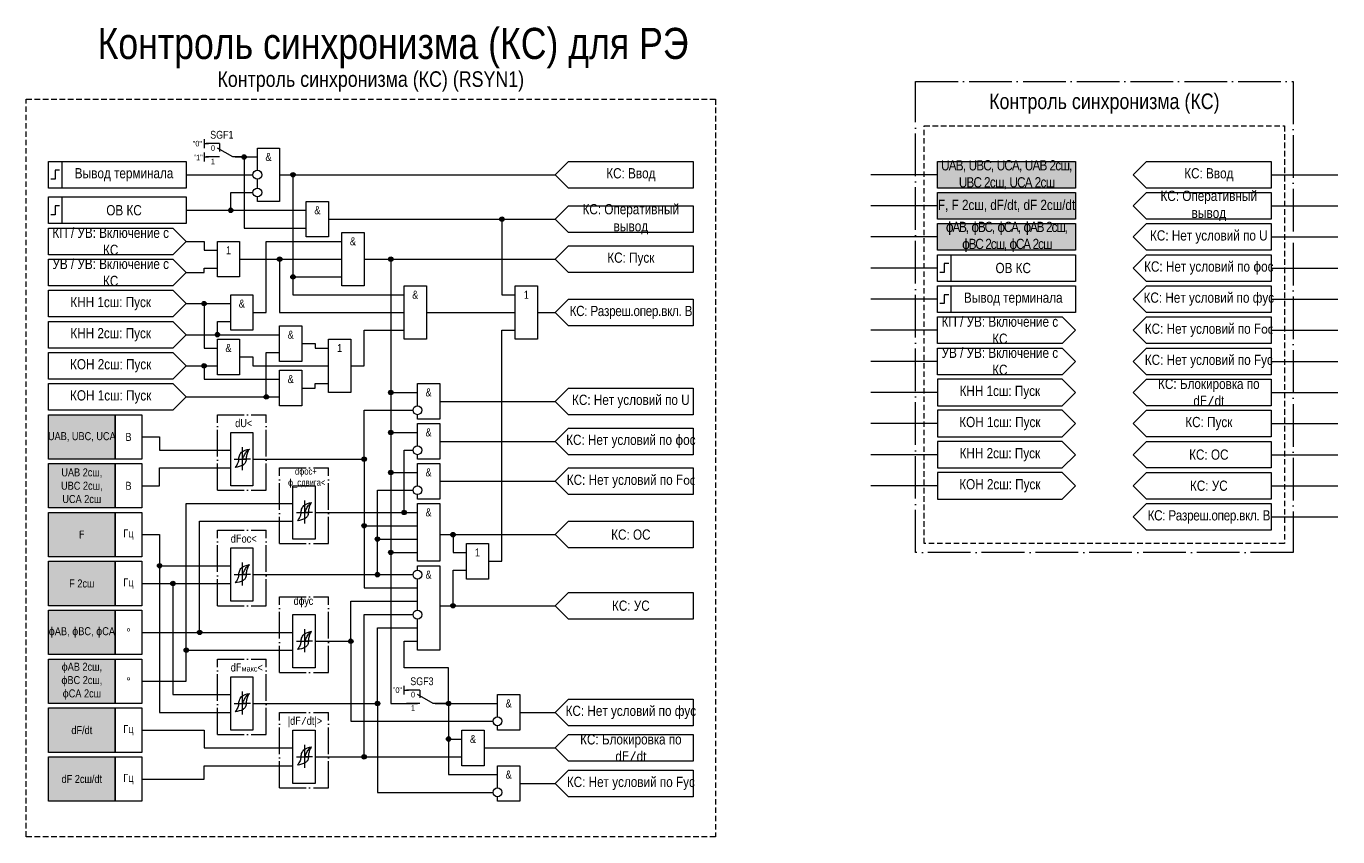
# Model space of a CAD drawing. Header units: millimetres. Extents: x -13 to 520, y 0 to 257.
# Drawn here: x 225 to 520, y 75 to 257.4 of the extents above; entities that cross this region are included whole.
import ezdxf
from ezdxf.enums import TextEntityAlignment as Align

# ---------------------------------------------------------------- set-up
doc = ezdxf.new("R2010")
doc.units = ezdxf.units.MM
doc.linetypes.add('ACAD_ISO04W100', pattern=[30, 24, -3, 0, -3])
doc.linetypes.add('штриховая2', pattern=[0.375, 0.25, -0.125])
doc.layers.add('TEXT', color=7, linetype='Continuous', lineweight=25)
doc.layers.add('Основная', color=7, linetype='Continuous')
doc.styles.add('1.8_Gost_RD', font='ARIALN.TTF', dxfattribs={"height": 1.8})
doc.styles.add('2.5_Gost_RD', font='ARIALN.TTF', dxfattribs={"height": 2.5})
doc.styles.add('3.5_Gost_RD', font='ARIALN.TTF', dxfattribs={"height": 3.5})
doc.styles.add('Вывод', font='ARIALN.TTF', dxfattribs={"height": 2.5})
doc.styles.add('Компонент', font='ARIALN.TTF', dxfattribs={"height": 3.5})

# ---------------------------------------------------------------- blocks, each defined once
blk = doc.blocks.new('*U1052')
at = {"layer": 'Основная', "linetype": 'ACAD_ISO04W100', "ltscale": 0.25}
for p, q in [((0, 0), (11, 0)), ((0, -17), (0, 0)), ((11, -17), (11, 0)), ((0, -17), (11, -17))]:
    blk.add_line(p, q, dxfattribs=at)
at = {"layer": 'Основная', "style": 'Компонент'}
blk.add_attdef('ОУ', text='', height=3.5, dxfattribs=at).set_placement((11, 0), align=Align.MIDDLE_CENTER)
blk = doc.blocks.new('*U1053')
at = {"layer": 'Основная', "linetype": 'ACAD_ISO04W100', "ltscale": 0.25}
for p, q in [((0, 0), (11, 0)), ((0, -17), (0, 0)), ((11, -17), (11, 0)), ((0, -17), (11, -17))]:
    blk.add_line(p, q, dxfattribs=at)
at = {"layer": 'Основная', "style": 'Компонент'}
blk.add_attdef('ОУ', text='', height=3.5, dxfattribs=at).set_placement((11, 0), align=Align.MIDDLE_CENTER)
blk = doc.blocks.new('Точка')
at = {"ltscale": 100}
h = blk.add_hatch(color=256, dxfattribs=at)
h.dxf.hatch_style = 1
edge = h.paths.add_edge_path()
edge.add_arc((0, 0), 0.5, 0, 360)
blk.add_circle((0, 0), 0.5, dxfattribs=at)
blk = doc.blocks.new('*U958')
at = {"layer": 'Основная', "ltscale": 0.35}
blk.add_line((6, 6), (6, 2.5), dxfattribs=at)
at = {"layer": 'Основная', "color": 0}
blk.add_line((0, 0), (7, 4), dxfattribs=at)
blk = doc.blocks.new('*U1051')
at = {"layer": 'Основная', "color": 0}
for p, q in [((-3, 6), (-9, 6)), ((-3, 0), (-9, 0)), ((9, 0), (3, 0))]:
    blk.add_line(p, q, dxfattribs=at)
at = {"layer": 'Основная', "ltscale": 0.25, "xscale": -1}
blk.add_blockref('*U958', (3, 0), dxfattribs=at)
at = {"layer": 'Основная'}
for tag, height, style, p in [('ОУ', 3.5, 'Компонент', (-2, 10)), ('В1', 2.5, 'Вывод', (-13, 6)), ('В2', 2.5, 'Вывод', (-6, 4)), ('В3', 2.5, 'Вывод', (-6, -2))]:
    blk.add_attdef(tag, text='', height=height, dxfattribs=dict(at, style=style)).set_placement(p, align=Align.MIDDLE_CENTER)

msp = doc.modelspace()

# ---------------------------------------------------------------- hatches: boundary and pattern name
at = {"ltscale": 100, "true_color": 0xf7941d}
h = msp.add_hatch(color=30, dxfattribs=at)
h.dxf.hatch_style = 1
h.paths.add_polyline_path([(430, 227), (461, 227), (461, 221), (430, 221)])
h = msp.add_hatch(color=30, dxfattribs=at)
h.dxf.hatch_style = 1
h.paths.add_polyline_path([(430, 220), (461, 220), (461, 214), (430, 214)])
h = msp.add_hatch(color=30, dxfattribs=at)
h.dxf.hatch_style = 1
h.paths.add_polyline_path([(430, 213), (461, 213), (461, 207), (430, 207)])
h = msp.add_hatch(color=30, dxfattribs=at)
h.dxf.hatch_style = 1
h.paths.add_polyline_path([(230, 170), (245, 170), (245, 160), (230, 160)])
h = msp.add_hatch(color=30, dxfattribs=at)
h.dxf.hatch_style = 1
h.paths.add_polyline_path([(230, 159), (245, 159), (245, 149), (230, 149)])
h = msp.add_hatch(color=30, dxfattribs=at)
h.dxf.hatch_style = 1
h.paths.add_polyline_path([(230, 148), (245, 148), (245, 138), (230, 138)])
h = msp.add_hatch(color=30, dxfattribs=at)
h.dxf.hatch_style = 1
h.paths.add_polyline_path([(230, 137), (245, 137), (245, 127), (230, 127)])
h = msp.add_hatch(color=30, dxfattribs=at)
h.dxf.hatch_style = 1
h.paths.add_polyline_path([(230, 126), (245, 126), (245, 116), (230, 116)])
h = msp.add_hatch(color=30, dxfattribs=at)
h.dxf.hatch_style = 1
h.paths.add_polyline_path([(230, 115), (245, 115), (245, 105), (230, 105)])
h = msp.add_hatch(color=30, dxfattribs=at)
h.dxf.hatch_style = 1
h.paths.add_polyline_path([(230, 104), (245, 104), (245, 94), (230, 94)])
h = msp.add_hatch(color=30, dxfattribs=at)
h.dxf.hatch_style = 1
h.paths.add_polyline_path([(230, 93), (245, 93), (245, 83), (230, 83)])

# ---------------------------------------------------------------- linework, layer by layer
at = {"ltscale": 100}
for p, q in [((265, 232), (265, 230)), ((265, 231), (266, 231)), ((265, 229), (265, 227)), ((265, 228), (266, 228)), ((477, 227), (505, 227)), ((430, 224), (415, 224)), ((505, 224), (520, 224)), ((430, 217), (415, 217)), ((505, 217), (520, 217)), ((430, 210), (415, 210)), ((505, 210), (520, 210)), ((430, 203), (415, 203)), ((505, 203), (520, 203)), ((430, 196), (415, 196)), ((505, 196), (520, 196)), ((430, 189), (415, 189)), ((505, 189), (520, 189)), ((430, 182), (415, 182)), ((505, 182), (520, 182)), ((430, 175), (415, 175)), ((505, 175), (520, 175)), ((430, 168), (415, 168)), ((505, 168), (520, 168)), ((271.79, 160), (273.6, 160)), ((272.81, 160), (274.49, 160)), ((275.42, 160), (273.6, 160)), ((430, 161), (415, 161)), ((505, 161), (520, 161)), ((430, 154), (415, 154)), ((505, 154), (520, 154)), ((285.79, 148), (287.6, 148)), ((286.81, 148), (288.49, 148)), ((289.42, 148), (287.6, 148)), ((505, 147), (520, 147)), ((505, 144), (477, 144)), ((271.79, 134), (273.6, 134)), ((272.81, 134), (274.49, 134)), ((275.42, 134), (273.6, 134)), ((285.79, 119), (287.6, 119)), ((286.81, 119), (288.49, 119)), ((289.42, 119), (287.6, 119)), ((310, 107), (310, 109)), ((310, 108), (311, 108))]:
    msp.add_line(p, q, dxfattribs=at)
for p, q in [((273.6, 162.72), (273.6, 157.52)), ((287.6, 150.72), (287.6, 145.52)), ((273.6, 136.72), (273.6, 131.52)), ((287.6, 121.72), (287.6, 116.52)), ((273.6, 107.72), (273.6, 102.52)), ((287.6, 95.72), (287.6, 90.52))]:
    msp.add_line(p, q)
at = {"color": 7, "ltscale": 100}
for p, q in [((271.79, 105), (273.6, 105)), ((272.81, 105), (274.49, 105)), ((275.42, 105), (273.6, 105)), ((285.79, 93), (287.6, 93)), ((286.81, 93), (288.49, 93)), ((289.42, 93), (287.6, 93))]:
    msp.add_line(p, q, dxfattribs=at)
at = {"color": 251, "linetype": 'ACAD_ISO04W100', "lineweight": 30, "ltscale": 0.4, "true_color": 0x58595b}
msp.add_lwpolyline([(425, 245), (510, 245), (510, 139), (425, 139)], close=True, dxfattribs=at)
at = {"linetype": 'штриховая2', "ltscale": 5}
for points in [[(225, 241), (380, 241), (380, 75), (225, 75)], [(427, 235), (508, 235), (508, 141), (427, 141)]]:
    msp.add_lwpolyline(points, close=True, dxfattribs=at)
at = {"ltscale": 100}
for points in [[(272, 228), (277, 228)], [(272, 228), (274, 228), (274, 212), (288, 212)], [(277, 225), (277, 230), (282, 230), (282, 218), (277, 218), (277, 219)], [(344, 224), (347, 227), (375, 227), (375, 221), (347, 221), (344, 224)], [(474, 224), (477, 227), (505, 227), (505, 221), (477, 221), (474, 224)], [(261, 224), (276, 224)], [(277, 221), (277, 223)], [(282, 224), (285, 224), (285, 201), (296, 201)], [(282, 224), (285, 224), (285, 197), (310, 197)], [(282, 224), (344, 224)], [(261, 216), (271, 216), (271, 220), (276, 220)], [(474, 217), (477, 220), (505, 220), (505, 214), (477, 214), (474, 217)], [(261, 216), (288, 216)], [(344, 214), (347, 217), (375, 217), (375, 211), (347, 211), (344, 214)], [(293, 214), (332, 214), (332, 197), (335, 197)], [(293, 214), (344, 214)], [(474, 210), (477, 213), (505, 213), (505, 207), (477, 207), (474, 210)], [(261, 209), (265, 209), (265, 207), (268, 207)], [(276, 193), (279, 193), (279, 209), (296, 209)], [(344, 205), (347, 208), (375, 208), (375, 202), (347, 202), (344, 205)], [(273, 205), (296, 205)], [(273, 205), (282, 205), (282, 193), (310, 193)], [(301, 205), (344, 205)], [(301, 205), (307, 205), (307, 175), (313, 175)], [(301, 205), (307, 205), (307, 166), (313, 166)], [(301, 205), (307, 205), (307, 157), (313, 157)], [(301, 205), (307, 205), (307, 105), (313, 105)], [(301, 205), (307, 205), (307, 139), (313, 139)], [(474, 203), (477, 206), (505, 206), (505, 200), (477, 200), (474, 203)], [(261, 202), (265, 202), (265, 203), (268, 203)], [(474, 196), (477, 199), (505, 199), (505, 193), (477, 193), (474, 196)], [(261, 195), (271, 195)], [(261, 195), (265, 195), (265, 185), (268, 185)], [(344, 193), (347, 196), (375, 196), (375, 190), (347, 190), (344, 193)], [(315, 193), (335, 193)], [(340, 193), (344, 193)], [(474, 189), (477, 192), (505, 192), (505, 186), (477, 186), (474, 189)], [(261, 188), (268, 188), (268, 191), (271, 191)], [(298, 181), (301, 181), (301, 189), (310, 189)], [(329, 137), (332, 137), (332, 189), (335, 189)], [(261, 188), (282, 188)], [(287, 186), (290, 186), (290, 185), (293, 185)], [(261, 174), (279, 174), (279, 184), (282, 184)], [(273, 183), (276, 183), (276, 181), (293, 181)], [(474, 182), (477, 185), (505, 185), (505, 179), (477, 179), (474, 182)], [(261, 181), (268, 181)], [(261, 181), (265, 181), (265, 178), (282, 178)], [(474, 175), (477, 178), (505, 178), (505, 172), (477, 172), (474, 175)], [(287, 176), (290, 176), (290, 177), (293, 177)], [(313, 172), (313, 177), (318, 177), (318, 169), (313, 169), (313, 170)], [(344, 173), (347, 176), (375, 176), (375, 170), (347, 170), (344, 173)], [(261, 174), (282, 174)], [(318, 173), (344, 173)], [(276, 160), (301, 160), (301, 171), (312, 171)], [(474, 168), (477, 171), (505, 171), (505, 165), (477, 165), (474, 168)], [(313, 163), (313, 168), (318, 168), (318, 160), (313, 160), (313, 161)], [(344, 164), (347, 167), (375, 167), (375, 161), (347, 161), (344, 164)], [(251, 165), (255, 165), (255, 162), (271, 162)], [(318, 164), (344, 164)], [(474, 161), (477, 164), (505, 164), (505, 158), (477, 158), (474, 161)], [(276, 160), (301, 160), (301, 145), (313, 145)], [(276, 160), (301, 160), (301, 131), (313, 131)], [(290, 148), (310, 148), (310, 162), (312, 162)], [(251, 154), (255, 154), (255, 158), (271, 158)], [(313, 154), (313, 159), (318, 159), (318, 151), (313, 151), (313, 152)], [(344, 155), (347, 158), (375, 158), (375, 152), (347, 152), (344, 155)], [(474, 154), (477, 157), (505, 157), (505, 151), (477, 151), (474, 154)], [(318, 155), (344, 155)], [(276, 134), (304, 134), (304, 153), (312, 153)], [(251, 110), (261, 110), (261, 150), (285, 150)], [(290, 148), (313, 148)], [(474, 147), (477, 150), (505, 150), (505, 144), (477, 144), (474, 147)], [(251, 121), (264, 121), (264, 146), (285, 146)], [(344, 143), (347, 146), (375, 146), (375, 140), (347, 140), (344, 143)], [(251, 143), (255, 143), (255, 136), (271, 136)], [(251, 143), (255, 143), (255, 103), (271, 103)], [(276, 134), (304, 134), (304, 142), (313, 142)], [(318, 143), (344, 143)], [(318, 143), (321, 143), (321, 139), (324, 139)], [(313, 135), (313, 136), (318, 136), (318, 117), (313, 117), (313, 124)], [(276, 134), (312, 134)], [(313, 126), (313, 133)], [(318, 127), (321, 127), (321, 135), (324, 135)], [(251, 132), (271, 132)], [(251, 132), (258, 132), (258, 107), (271, 107)], [(344, 127), (347, 130), (375, 130), (375, 124), (347, 124), (344, 127)], [(290, 119), (298, 119), (298, 128), (313, 128)], [(318, 127), (344, 127)], [(290, 93), (301, 93), (301, 125), (312, 125)], [(251, 121), (285, 121)], [(279, 105), (304, 105), (304, 122), (313, 122)], [(290, 119), (298, 119), (298, 101), (330, 101)], [(317, 105), (320, 105), (320, 113), (310, 113), (310, 119), (313, 119)], [(251, 110), (261, 110), (261, 117), (285, 117)], [(331, 102), (331, 107), (336, 107), (336, 99), (331, 99), (331, 100)], [(276, 105), (304, 105), (304, 85), (330, 85)], [(317, 105), (331, 105)], [(317, 105), (320, 105), (320, 97), (323, 97)], [(317, 105), (320, 105), (320, 89), (331, 89)], [(344, 103), (347, 106), (375, 106), (375, 100), (347, 100), (344, 103)], [(336, 103), (344, 103)], [(251, 99), (265, 99), (265, 95), (285, 95)], [(344, 95), (347, 98), (375, 98), (375, 92), (347, 92), (344, 95)], [(328, 95), (344, 95)], [(293, 93), (323, 93)], [(251, 88), (265, 88), (265, 91), (285, 91)], [(331, 86), (331, 91), (336, 91), (336, 83), (331, 83), (331, 84)], [(344, 87), (347, 90), (375, 90), (375, 84), (347, 84), (344, 87)], [(336, 87), (344, 87)], [(336, 87), (344, 87)]]:
    msp.add_lwpolyline(points, dxfattribs=at)
for points in [[(230, 227), (233, 227), (233, 221), (230, 221)], [(230, 227), (261, 227), (261, 221), (230, 221)], [(430, 227), (461, 227), (461, 221), (430, 221)], [(230, 219), (233, 219), (233, 213), (230, 213)], [(230, 219), (261, 219), (261, 213), (230, 213)], [(430, 220), (461, 220), (461, 214), (430, 214)], [(288, 218), (293, 218), (293, 210), (288, 210)], [(430, 213), (461, 213), (461, 207), (430, 207)], [(230, 212), (258, 212), (261, 209), (258, 206), (230, 206)], [(296, 211), (301, 211), (301, 199), (296, 199)], [(268, 209), (273, 209), (273, 201), (268, 201)], [(230, 205), (258, 205), (261, 202), (258, 199), (230, 199)], [(430, 206), (461, 206), (461, 200), (430, 200)], [(430, 206), (433, 206), (433, 200), (430, 200)], [(230, 198), (258, 198), (261, 195), (258, 192), (230, 192)], [(310, 199), (315, 199), (315, 187), (310, 187)], [(335, 199), (340, 199), (340, 187), (335, 187)], [(430, 199), (461, 199), (461, 193), (430, 193)], [(430, 199), (433, 199), (433, 193), (430, 193)], [(271, 197), (276, 197), (276, 189), (271, 189)], [(430, 192), (458, 192), (461, 189), (458, 186), (430, 186)], [(230, 191), (258, 191), (261, 188), (258, 185), (230, 185)], [(282, 190), (287, 190), (287, 182), (282, 182)], [(268, 187), (273, 187), (273, 179), (268, 179)], [(293, 187), (298, 187), (298, 175), (293, 175)], [(230, 184), (258, 184), (261, 181), (258, 178), (230, 178)], [(282, 180), (287, 180), (287, 172), (282, 172)], [(230, 177), (258, 177), (261, 174), (258, 171), (230, 171)], [(230, 170), (245, 170), (245, 160), (230, 160)], [(245, 170), (251, 170), (251, 160), (245, 160)], [(271, 166), (276, 166), (276, 154), (271, 154)], [(230, 159), (245, 159), (245, 149), (230, 149)], [(245, 159), (251, 159), (251, 149), (245, 149)], [(285, 154), (290, 154), (290, 142), (285, 142)], [(230, 148), (245, 148), (245, 138), (230, 138)], [(245, 148), (251, 148), (251, 138), (245, 138)], [(313, 150), (318, 150), (318, 137), (313, 137)], [(271, 140), (276, 140), (276, 128), (271, 128)], [(324, 141), (329, 141), (329, 133), (324, 133)], [(230, 137), (245, 137), (245, 127), (230, 127)], [(245, 137), (251, 137), (251, 127), (245, 127)], [(230, 126), (245, 126), (245, 116), (230, 116)], [(245, 126), (251, 126), (251, 116), (245, 116)], [(285, 125), (290, 125), (290, 113), (285, 113)], [(230, 115), (245, 115), (245, 105), (230, 105)], [(245, 115), (251, 115), (251, 105), (245, 105)], [(271, 111), (276, 111), (276, 99), (271, 99)], [(230, 104), (245, 104), (245, 94), (230, 94)], [(245, 104), (251, 104), (251, 94), (245, 94)], [(285, 99), (290, 99), (290, 87), (285, 87)], [(323, 99), (328, 99), (328, 91), (323, 91)], [(230, 93), (245, 93), (245, 83), (230, 83)], [(245, 93), (251, 93), (251, 83), (245, 83)]]:
    msp.add_lwpolyline(points, close=True, dxfattribs=at)
at = {"lineweight": 30, "ltscale": 100}
for points in [[(232.5, 225), (231.5, 225), (231.5, 223), (230.5, 223)], [(232.5, 217), (231.5, 217), (231.5, 215), (230.5, 215)], [(432.5, 204), (431.5, 204), (431.5, 202), (430.5, 202)], [(432.5, 197), (431.5, 197), (431.5, 195), (430.5, 195)]]:
    msp.add_lwpolyline(points, dxfattribs=at)
at = {"color": 3, "ltscale": 100}
msp.add_lwpolyline([(430, 185), (458, 185), (461, 182), (458, 179), (430, 179)], close=True, dxfattribs=at)
at = {"ltscale": 100}
for centre in [(277, 224), (313, 171), (313, 162), (313, 153), (313, 134), (313, 125), (331, 101), (331, 85)]:
    msp.add_circle(centre, 1, dxfattribs=at)
msp.add_circle((277, 220), 1)
for points in [[(272.8, 159.92), (272.95, 160.71), (273.44, 161.54), (275.2, 162.26)], [(273.6, 160), (274, 160.72), (274.47, 161.6), (275.2, 162.26)], [(274.48, 159.92), (274.6, 160.71), (274.81, 161.54), (275.2, 162.26)], [(272.8, 159.92), (272.6, 159.13), (272, 158.12)], [(274.48, 159.92), (274.25, 159.13), (273.76, 158.67), (272, 158.12)], [(286.8, 147.92), (286.6, 147.13), (286, 146.12)], [(288.48, 147.92), (288.25, 147.13), (287.76, 146.67), (286, 146.12)], [(286.8, 147.92), (286.95, 148.71), (287.44, 149.54), (289.2, 150.26)], [(287.6, 148), (288, 148.72), (288.47, 149.6), (289.2, 150.26)], [(288.48, 147.92), (288.6, 148.71), (288.81, 149.54), (289.2, 150.26)], [(272.8, 133.92), (272.95, 134.71), (273.44, 135.54), (275.2, 136.26)], [(273.6, 134), (274, 134.72), (274.47, 135.6), (275.2, 136.26)], [(274.48, 133.92), (274.6, 134.71), (274.81, 135.54), (275.2, 136.26)], [(272.8, 133.92), (272.6, 133.13), (272, 132.12)], [(274.48, 133.92), (274.25, 133.13), (273.76, 132.67), (272, 132.12)], [(286.8, 118.92), (286.95, 119.71), (287.44, 120.54), (289.2, 121.26)], [(287.6, 119), (288, 119.72), (288.47, 120.6), (289.2, 121.26)], [(288.48, 118.92), (288.6, 119.71), (288.81, 120.54), (289.2, 121.26)], [(286.8, 118.92), (286.6, 118.13), (286, 117.12)], [(288.48, 118.92), (288.25, 118.13), (287.76, 117.67), (286, 117.12)], [(272.8, 104.92), (272.95, 105.71), (273.44, 106.54), (275.2, 107.26)], [(273.6, 105), (274, 105.72), (274.47, 106.6), (275.2, 107.26)], [(274.48, 104.92), (274.6, 105.71), (274.81, 106.54), (275.2, 107.26)], [(272.8, 104.92), (272.6, 104.13), (272, 103.12)], [(274.48, 104.92), (274.25, 104.13), (273.76, 103.67), (272, 103.12)], [(286.8, 92.92), (286.95, 93.71), (287.44, 94.54), (289.2, 95.26)], [(287.6, 93), (288, 93.72), (288.47, 94.6), (289.2, 95.26)], [(288.48, 92.92), (288.6, 93.71), (288.81, 94.54), (289.2, 95.26)], [(286.8, 92.92), (286.6, 92.13), (286, 91.12)], [(288.48, 92.92), (288.25, 92.13), (287.76, 91.67), (286, 91.12)]]:
    msp.add_spline(points, degree=3)
at = {"layer": 'TEXT', "ltscale": 100}
for points in [[(430, 178), (430, 172), (458, 172), (461, 175), (458, 178)], [(430, 171), (430, 165), (458, 165), (461, 168), (458, 171)], [(430, 164), (430, 158), (458, 158), (461, 161), (458, 164)], [(430, 157), (430, 151), (458, 151), (461, 154), (458, 157)]]:
    msp.add_lwpolyline(points, close=True, dxfattribs=at)

# ---------------------------------------------------------------- block references
at = {"ltscale": 100}
for p in [(274, 228), (285, 224), (271, 216), (332, 214), (282, 205), (307, 205), (285, 201), (265, 195), (268, 188), (265, 181), (279, 174), (307, 175), (307, 166), (301, 160), (307, 157), (310, 148), (301, 145), (304, 142), (321, 143), (307, 139), (255, 136), (304, 134), (258, 132), (321, 127), (264, 121), (298, 119), (261, 117), (304, 105), (320, 105), (320, 97), (301, 93)]:
    msp.add_blockref('Точка', p, dxfattribs=at)
at = {"layer": 'Основная', "ltscale": 0.25, "xscale": 0.5, "yscale": 0.5, "zscale": 0.5}
for p, values in [((270, 228), {'ОУ': 'SGF1', 'В1': '"0"', 'В2': '0', 'В3': '1'}), ((315, 105), {'ОУ': 'SGF3', 'В1': '"0"', 'В2': '0', 'В3': '1'})]:
    msp.add_blockref('*U1051', p, dxfattribs=at).add_auto_attribs(values)
at = {"layer": 'Основная', "ltscale": 0.25}
for name, p in [('*U1052', (268, 170)), ('*U1052', (282, 158)), ('*U1052', (268, 144)), ('*U1053', (282, 129)), ('*U1052', (268, 115)), ('*U1052', (282, 103))]:
    msp.add_blockref(name, p, dxfattribs=at)

# ---------------------------------------------------------------- texts
at = {"ltscale": 100, "attachment_point": 5}
for s, insert, char_height, width, style in [('{\\C3;Контроль синхронизма (КС) для РЭ}', (307.5, 252.5), 7, 185, '3.5_Gost_RD'), ('&', (279.5, 228), 1.8, 5, '2.5_Gost_RD'), ('&', (290.5, 216), 1.8, 5, '2.5_Gost_RD'), ('&', (298.5, 209), 1.8, 5, '2.5_Gost_RD'), ('1', (270.5, 207), 1.8, 5, '2.5_Gost_RD'), ('&', (312.5, 197), 1.8, 5, '2.5_Gost_RD'), ('1', (337.5, 197), 1.8, 5, '2.5_Gost_RD'), ('&', (273.5, 195), 1.8, 5, '2.5_Gost_RD'), ('&', (284.5, 188), 1.8, 5, '2.5_Gost_RD'), ('&', (270.5, 185), 1.8, 5, '2.5_Gost_RD'), ('1', (295.5, 185), 1.8, 5, '2.5_Gost_RD'), ('&', (284.5, 178), 1.8, 5, '2.5_Gost_RD'), ('&', (315.5, 175), 1.8, 5, '2.5_Gost_RD'), ('UAB, UBC, UCA', (237.5, 165), 1.8, 15, '1.8_Gost_RD'), ('В', (248, 165), 1.8, 6, '1.8_Gost_RD'), ('&', (315.5, 166), 1.8, 5, '2.5_Gost_RD'), ('UAB 2сш, \\PUBC 2сш, \\PUCA 2сш', (237.5, 154), 1.8, 15, '1.8_Gost_RD'), ('&', (315.5, 157), 1.8, 5, '2.5_Gost_RD'), ('В', (248, 154), 1.8, 6, '1.8_Gost_RD'), ('&', (315.5, 148), 1.8, 5, '2.5_Gost_RD'), ('{\\fISOCPEUR|b0|i0|c204|p34;F}', (237.5, 143), 1.8, 15, '1.8_Gost_RD'), ('Гц', (248, 143), 1.8, 6, '1.8_Gost_RD'), ('1', (326.5, 139), 1.8, 5, '2.5_Gost_RD'), ('F 2сш', (237.5, 132), 1.8, 15, '1.8_Gost_RD'), ('Гц', (248, 132), 1.8, 6, '1.8_Gost_RD'), ('&', (315.5, 134), 1.8, 5, '2.5_Gost_RD'), ('{\\fISOCPEUR|b0|i0|c204|p34;ɸ}AB, {\\fISOCPEUR|b0|i0|c204|p34;ɸ}BC, {\\fISOCPEUR|b0|i0|c204|p34;ɸ}CA', (237.5, 121), 1.8, 15, '1.8_Gost_RD'), ('%%D', (248, 121), 1.8, 6, '1.8_Gost_RD'), ('{\\fISOCPEUR|b0|i0|c204|p34;ɸ}AB 2сш, \\P{\\fISOCPEUR|b0|i0|c204|p34;ɸ}BC 2сш, \\P{\\fISOCPEUR|b0|i0|c204|p34;ɸ}CA 2сш', (237.5, 110), 1.8, 15, '1.8_Gost_RD'), ('%%D', (248, 110), 1.8, 6, '1.8_Gost_RD'), ('&', (333.5, 105), 1.8, 5, '2.5_Gost_RD'), ('dF/dt', (237.5, 99), 1.8, 15, '1.8_Gost_RD'), ('Гц', (248, 99), 1.8, 6, '1.8_Gost_RD'), ('&', (325.5, 97), 1.8, 5, '2.5_Gost_RD'), ('dF 2сш/dt', (237.5, 88), 1.8, 15, '1.8_Gost_RD'), ('Гц', (248, 88), 1.8, 6, '1.8_Gost_RD'), ('&', (333.5, 89), 1.8, 5, '2.5_Gost_RD')]:
    msp.add_mtext(s, dxfattribs=dict(at, insert=insert, char_height=char_height, width=width, style=style))
at = {"color": 30, "ltscale": 100, "char_height": 3.5, "attachment_point": 5, "style": '3.5_Gost_RD'}
for s, insert, width in [('Контроль синхронизма (КС) (RSYN1)', (302.5, 245), 155), ('Контроль синхронизма (КС)', (467.5, 240), 85)]:
    msp.add_mtext(s, dxfattribs=dict(at, insert=insert, width=width))
at = {"ltscale": 100, "attachment_point": 1}
for s, width, heights, insert, char_height, style in [('"1"', 2, [0], (262.63, 228.5), 1.25, '3.5_Gost_RD'), ('dU<', 4, [0], (272, 169), 1.8, '1.8_Gost_RD'), ('\\A1;\\pi-0.56054;d{\\fISOCPEUR|b0|i0|c204|p34;ɸ}ос+\\P\\pi-2.13114;{\\fArial|b0|i0|c204|p34;ɸ}_сдвига<', 4, [0], (286, 158), 1.5, '1.8_Gost_RD'), ('d{\\fISOCPEUR|b0|i0|c204|p34;F}ос<', 4, [0], (271, 143), 1.8, '1.8_Gost_RD'), ('\\A1;\\pi-0.35895;{\\T0.95;d\\fISOCPEUR|b0|i0|c204|p34;ɸ\\fArial Narrow|b0|i0|c204|p34;ус\\H1.25x; }', 4, [4], (285.5, 129), 1.8, '1.8_Gost_RD')]:
    msp.add_mtext_dynamic_manual_height_columns(s, width=width, gutter_width=17.5, heights=heights, dxfattribs=dict(at, insert=insert, char_height=char_height, style=style))
at = {"color": 7, "ltscale": 100, "char_height": 1.8, "attachment_point": 1, "style": '1.8_Gost_RD'}
for s, width, insert in [('d{\\fISOCPEUR|b0|i0|c204|p34;F\\fArial Narrow|b0|i0|c204|p34;\\H0.69444x;макс}<', 4, (271, 114)), ('\\pi1.8224;|d{\\fISOCPEUR|b0|i0|c204|p34;F/}dt|>', 11, (282, 102))]:
    msp.add_mtext_dynamic_manual_height_columns(s, width=width, gutter_width=17.5, heights=[0], dxfattribs=dict(at, insert=insert))
at = {"layer": 'TEXT', "color": 0, "ltscale": 100, "char_height": 2.3, "attachment_point": 5, "style": '2.5_Gost_RD'}
for s, insert, width in [('{\\T0.9;\\C256;UAB, UBC, UCA, UAB 2сш, UBC 2сш, UCA 2сш}', (445.5, 224), 31), ('{\\C256;Вывод терминала}', (247, 224), 28), ('{\\C256;F, F 2сш, dF/dt, dF 2сш/dt}', (445.5, 217), 31), ('{\\C256;ОВ КС}', (247, 216), 28), ('{\\fISOCPEUR|b0|i0|c204|p34;\\T0.85;\\C256;ɸ\\fArial Narrow|b0|i0|c204|p34;AB, \\fISOCPEUR|b0|i0|c204|p34;ɸ\\fArial Narrow|b0|i0|c204|p34;BC, \\fISOCPEUR|b0|i0|c204|p34;ɸ\\fArial Narrow|b0|i0|c204|p34;CA, \\fISOCPEUR|b0|i0|c204|p34;ɸ\\fArial Narrow|b0|i0|c204|p34;AB 2сш, \\fISOCPEUR|b0|i0|c204|p34;ɸ\\fArial Narrow|b0|i0|c204|p34;BC 2сш, \\fISOCPEUR|b0|i0|c204|p34;ɸ\\fArial Narrow|b0|i0|c204|p34;CA 2сш}', (445.5, 210), 31), ('{\\C256;ОВ КС}', (447, 203), 28), ('{\\C256;Вывод терминала}', (447, 196), 28)]:
    msp.add_mtext(s, dxfattribs=dict(at, insert=insert, width=width))
at = {"layer": 'TEXT', "ltscale": 100, "char_height": 2.3, "width": 28, "attachment_point": 5, "style": '2.5_Gost_RD'}
for s, insert in [('КС: Ввод', (361, 224)), ('КС: Ввод', (491, 224)), ('КС: Оперативный вывод', (491, 217)), ('КС: Оперативный вывод', (361, 214)), ('КП / УВ: Включение с КС', (244, 209)), ('КС: Нет условий по U', (491, 210)), ('КС: Пуск', (361, 205)), ('УВ / УВ: Включение с КС', (244, 202)), ('КС: Нет условий по {\\fISOCPEUR|b0|i0|c204|p34;\\C7;ɸ\\fArial Narrow|b0|i0|c204|p34;ос}', (491, 203)), ('КС: Нет условий по {\\C7;фус}', (491, 196)), ('КНН 1сш: Пуск', (244, 195)), ('{\\T0.95;КС: Разреш.опер.вкл. В}', (361, 193)), ('КНН 2сш: Пуск', (244, 188)), ('КС: Нет условий по {\\fISOCPEUR|b0|i0|c204|p34;Fос}', (491, 189)), ('КС: Нет условий по Fус', (491, 182)), ('КОН 2сш: Пуск', (244, 181)), ('КС: Блокировка по d{\\fISOCPEUR|b0|i0|c204|p34;F/}dt', (491, 175)), ('КОН 1сш: Пуск', (244, 174)), ('КС: Нет условий по U', (361, 173)), ('КНН 1сш: Пуск', (444, 175)), ('КОН 1сш: Пуск', (444, 168)), ('КС: Пуск', (491, 168)), ('КС: Нет условий по {\\fISOCPEUR|b0|i0|c204|p34;\\C7;ɸ\\fArial Narrow|b0|i0|c204|p34;ос}', (361, 164)), ('КНН 2сш: Пуск', (444, 161)), ('КС: ОС', (491, 161)), ('КС: Нет условий по {\\fISOCPEUR|b0|i0|c204|p34;Fос}', (361, 155)), ('КОН 2сш: Пуск', (444, 154)), ('КС: УС', (491, 154)), ('{\\T0.95;КС: Разреш.опер.вкл. В}', (491, 147)), ('КС: ОС', (361, 143)), ('КС: УС', (361, 127)), ('КС: Нет условий по {\\C7;фус}', (361, 103)), ('КС: Блокировка по d{\\fISOCPEUR|b0|i0|c204|p34;F/}dt', (361, 95)), ('КС: Нет условий по Fус', (361, 87))]:
    msp.add_mtext(s, dxfattribs=dict(at, insert=insert))
at = {"layer": 'TEXT', "color": 3, "ltscale": 100, "char_height": 2.3, "width": 28, "attachment_point": 5, "style": '2.5_Gost_RD'}
for s, insert in [('КП / УВ: Включение с КС', (444, 189)), ('УВ / УВ: Включение с КС', (444, 182))]:
    msp.add_mtext(s, dxfattribs=dict(at, insert=insert))

doc.saveas('drawing.dxf')
